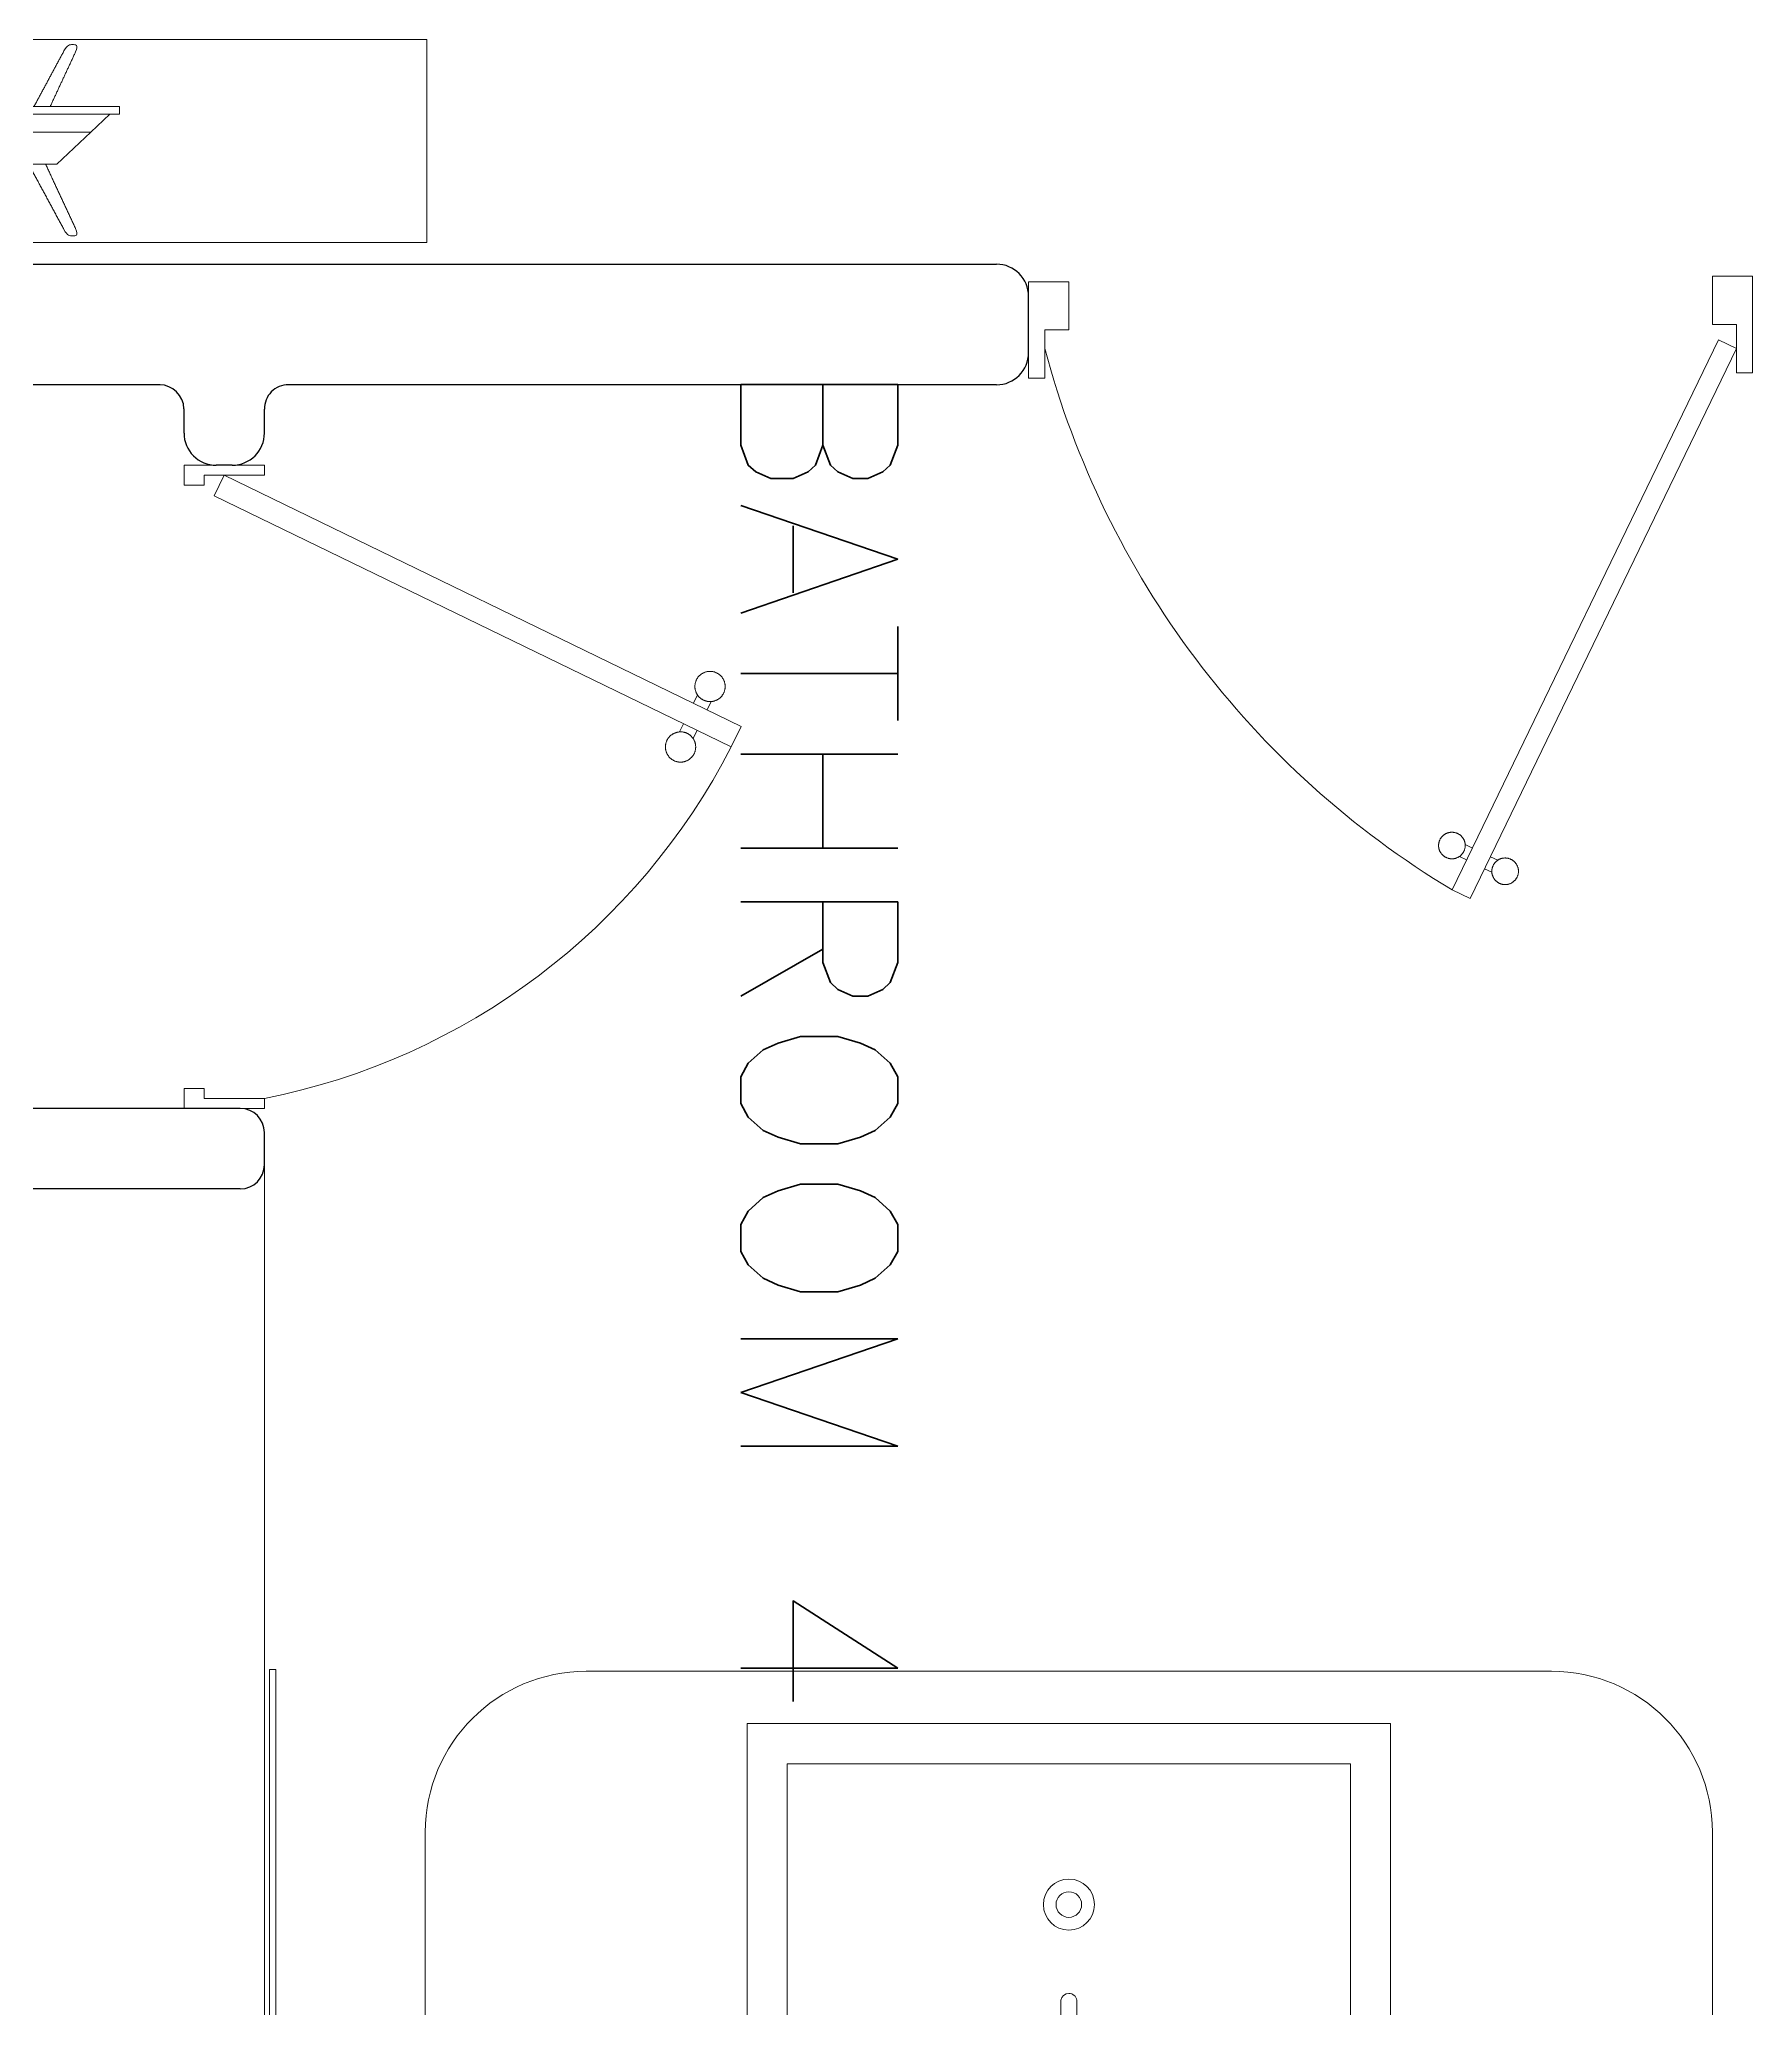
# Model space of a CAD drawing. Header units: metres. Extents: x -44 to 358, y -286 to 66.
# Drawn here: x 7.799 to 9.928, y -264.261 to -261.812 of the extents above; entities that cross this region are included whole.
import ezdxf

# ---------------------------------------------------------------- set-up
doc = ezdxf.new("R2010")
doc.units = ezdxf.units.M
doc.header["$LTSCALE"] = 0.3
doc.layers.add('1', color=1, linetype='Continuous')
doc.layers.add('TEXTOS', color=4, linetype='Continuous')
for name, color, linetype, lineweight in [('A-DOOR', 7, 'Continuous', 5), ('A-WALL', 7, 'Continuous', 30), ('baños', 141, 'Continuous', 0), ('Columnas', 7, 'Continuous', 18), ('MOBILIARIOS', 252, 'Continuous', 0)]:
    doc.layers.add(name, color=color, linetype=linetype, lineweight=lineweight)

# ---------------------------------------------------------------- blocks, each defined once
blk = doc.blocks.new('A$C58f5b6b7')
at = {"layer": 'MOBILIARIOS'}
for points in [[(0, 0.2526), (2, 0.2526), (2, 0), (0, 0)], [(0.382, 0.1596), (0.382, 0.1691), (1.618, 0.1691), (1.618, 0.1596)]]:
    blk.add_lwpolyline(points, close=True, dxfattribs=at)
for points in [[(1.6059, 0.1595), (1.5823, 0.1372), (1, 0.1372), (0.4177, 0.1372), (0.3941, 0.1595)], [(1.5823, 0.1372), (1.54, 0.0973), (0.46, 0.0973), (0.4177, 0.1372)]]:
    blk.add_lwpolyline(points, dxfattribs=at)
for points, degree in [([(0.4512, 0.2382, -0.0047), (0.4469, 0.2461, -0.0047), (0.4415, 0.2461, -0.0047), (0.4325, 0.2461, -0.0047), (0.4368, 0.237, -0.0047)], 3), ([(1.5488, 0.2382, -0.0047), (1.5531, 0.2461, -0.0047), (1.5585, 0.2461, -0.0047), (1.5675, 0.2461, -0.0047), (1.5632, 0.237, -0.0047)], 3), ([(0.4368, 0.237, -0.0047), (0.4526, 0.2031, -0.0047), (0.4683, 0.1691, -0.0047)], 2), ([(0.4885, 0.1691, -0.0047), (0.4698, 0.2037, -0.0047), (0.4512, 0.2382, -0.0047)], 2), ([(1.5115, 0.1691, -0.0047), (1.5302, 0.2037, -0.0047), (1.5488, 0.2382, -0.0047)], 2), ([(1.5632, 0.237, -0.0047), (1.5474, 0.2031, -0.0047), (1.5317, 0.1691, -0.0047)], 2), ([(0.4368, 0.0172, -0.0047), (0.4554, 0.0572, -0.0047), (0.474, 0.0973, -0.0047)], 2), ([(0.4951, 0.0973, -0.0047), (0.4731, 0.0566, -0.0047), (0.4512, 0.016, -0.0047)], 2), ([(1.5049, 0.0973), (1.5269, 0.0566), (1.5488, 0.016)], 2), ([(1.5632, 0.0172), (1.5446, 0.0572), (1.526, 0.0973)], 2)]:
    blk.add_open_spline(points, degree=degree, dxfattribs=at)
for points in [[(0.4512, 0.016, -0.0047), (0.4469, 0.0081, -0.0047), (0.4415, 0.0081, -0.0047), (0.4325, 0.0081, -0.0047), (0.4368, 0.0172, -0.0047)], [(1.5488, 0.016), (1.5531, 0.0081), (1.5585, 0.0081), (1.5675, 0.0081), (1.5632, 0.0172)]]:
    blk.add_open_spline(points, degree=3, knots=[-0.08544201, -0.08544201, -0.08544201, -0.08544201, -0.04272101, 0, 0, 0, 0], dxfattribs=at)
blk = doc.blocks.new('P90')
at = {"layer": 'A-DOOR'}
for p, q in [((-0.0476, -0.8576), (0.6364, -0.5264)), ((0.5992, -0.5445), (0.5949, -0.5355)), ((0.6473, -0.5489), (0.6364, -0.5264)), ((-0.0368, -0.88), (0.6473, -0.5489)), ((0.5843, -0.5517), (0.58, -0.5427)), ((0.5952, -0.5741), (0.5995, -0.5831)), ((0.6101, -0.5669), (0.6144, -0.5759)), ((-0.0368, -0.88), (-0.0476, -0.8576))]:
    blk.add_line(p, q, dxfattribs=at)
for points in [[(-0.06, -0.02), (-0.06, -0.05), (-0.12, -0.05), (-0.12, 0), (0, 0), (0, -0.02)], [(-0.0668, -0.88), (-0.0668, -0.85), (-0.1268, -0.85), (-0.1268, -0.9), (-0.0068, -0.9), (-0.0068, -0.88)]]:
    blk.add_lwpolyline(points, close=True, dxfattribs=at)
blk.add_arc((-0.3259, -1.105), 1.1228, 31.0139, 75.0797, dxfattribs=at)
for points in [[(0.5812, -0.5096), (0.5857, -0.5096), (0.5933, -0.5141), (0.5977, -0.5218), (0.5977, -0.5306), (0.5933, -0.5383), (0.5856, -0.5427), (0.5767, -0.5427), (0.5691, -0.5383), (0.5647, -0.5306), (0.5647, -0.5217), (0.5691, -0.514), (0.5768, -0.5096), (0.5812, -0.5096)], [(0.6133, -0.5758), (0.6177, -0.5758), (0.6254, -0.5803), (0.6298, -0.5879), (0.6298, -0.5968), (0.6253, -0.6045), (0.6176, -0.6089), (0.6088, -0.6089), (0.6011, -0.6044), (0.5967, -0.5967), (0.5967, -0.5879), (0.6011, -0.5802), (0.6088, -0.5758), (0.6133, -0.5758)]]:
    blk.add_open_spline(points, degree=2, dxfattribs=at)
blk = doc.blocks.new('A$C3685e79b')
at = {"layer": 'A-DOOR'}
for p, q in [((0.0125, 0.05), (0.3248, 0.6926)), ((0.3248, 0.6926), (0.3503, 0.6802)), ((0.038, 0.0376), (0.3503, 0.6802)), ((0.296, 0.6333), (0.2858, 0.6383)), ((0.3042, 0.6503), (0.294, 0.6552)), ((0.3297, 0.6379), (0.3399, 0.6329)), ((0.3215, 0.621), (0.3317, 0.616)), ((0.038, 0.0376), (0.0125, 0.05))]:
    blk.add_line(p, q, dxfattribs=at)
for points in [[(0, 0), (0.025, 0), (0.025, 0.025), (0.0125, 0.025), (0.0125, 0.1), (0, 0.1), (0, 0)], [(0.8, 0), (0.775, 0), (0.775, 0.025), (0.7875, 0.025), (0.7875, 0.1), (0.8, 0.1), (0.8, 0)]]:
    blk.add_lwpolyline(points, dxfattribs=at)
blk.add_arc((-0.0309, -0.0619), 0.8343, 11.1901, 62.8126, dxfattribs=at)
for points in [[(0.294, 0.6539), (0.294, 0.659), (0.289, 0.6677), (0.2802, 0.6727), (0.2702, 0.6727), (0.2614, 0.6677), (0.2564, 0.6589), (0.2564, 0.6489), (0.2614, 0.6401), (0.2702, 0.6351), (0.2803, 0.6351), (0.289, 0.6401), (0.294, 0.6489), (0.294, 0.6539)], [(0.3693, 0.6173), (0.3693, 0.6224), (0.3642, 0.6311), (0.3555, 0.6361), (0.3454, 0.6361), (0.3367, 0.6311), (0.3316, 0.6224), (0.3317, 0.6123), (0.3367, 0.6035), (0.3454, 0.5985), (0.3555, 0.5985), (0.3643, 0.6036), (0.3693, 0.6123), (0.3693, 0.6173)]]:
    blk.add_open_spline(points, degree=2, dxfattribs=at)
blk = doc.blocks.new('A$C8d867532')
at = {"layer": 'baños', "linetype": 'Continuous'}
blk.add_line((0.0395, 0.4062, 0), (0.1223, 0.4062, 0.0004), dxfattribs=at)
at = {"layer": 'baños'}
for points in [[(0.0743, 0.8), (0.5243, 0.8), (0.5243, 0), (0.0743, 0)], [(0.1243, 0.75), (0.4743, 0.75), (0.4743, 0.05), (0.1243, 0.05)]]:
    blk.add_lwpolyline(points, close=True, dxfattribs=at)
at = {"layer": 'baños', "linetype": 'Continuous'}
blk.add_lwpolyline([(0.0672, 0.3939, -9.082434), (0.0672, 0.4062)], format="xyb", dxfattribs=at)
for points, elevation in [([(0.0114, 0.405), (0.0005, 0.405), (0, 0.4043), (0, 0.3957)], 0), ([(0, 0.3957), (0.0005, 0.395), (0.0114, 0.395)], 0), ([(0.1223, 0.4062), (0.1223, 0.3939)], 0.0004)]:
    blk.add_lwpolyline(points, dxfattribs=dict(at, elevation=elevation))
at = {"layer": 'baños', "linetype": 'Continuous', "elevation": 0}
for points in [[(0.0333, 0.4, -0.385153), (0.0395, 0.4062), (0.0395, 0.4062)], [(0.0333, 0.4, 0.385153), (0.0395, 0.3939), (0.0395, 0.3939)], [(0.0661, 0.4101), (0.1804, 0.4101, -0.363105), (0.1887, 0.4, -0.363105), (0.1804, 0.39), (0.0661, 0.39)]]:
    blk.add_lwpolyline(points, format="xyb", dxfattribs=at)
at = {"layer": 'baños', "linetype": 'Continuous', "extrusion": (1.31781e-06, -1, -8.43443e-26), "elevation": -0.3939}
blk.add_lwpolyline([(0.1223, 0.0004), (0.0395, 0)], close=True, dxfattribs=at)
at = {"layer": 'baños', "linetype": 'Continuous'}
for centre, radius in [((0.0422, 0.4857), 0.0237), ((0.2993, 0.4), 0.0317), ((0.2993, 0.4), 0.0159), ((0.0384, 0.3146), 0.0237)]:
    blk.add_circle(centre, radius, dxfattribs=at)
at = {"layer": 'baños', "linetype": 'Continuous', "extrusion": (3.61622e-27, 8.43443e-26, -1)}
for centre, major_axis, ratio in [((0.1557, 0.424), (0.00005, -0.0075), 0.581577), ((0.1558, 0.4), (0, -0.0085), 0.599546), ((0.1558, 0.376), (0.00005, -0.0075), 0.581577)]:
    blk.add_ellipse(centre, major_axis=major_axis, ratio=ratio, dxfattribs=at)
at = {"layer": 'baños', "linetype": 'Continuous', "flags": 8}
for tag, p in [('TRADENAME', (0.1887, 0.4, 0)), ('MODELNUMBER', (0.1887, 0.4, 0)), ('MATERIAL', (0.1888, 0.4, 0)), ('PRODUCT', (0.1888, 0.4, 0))]:
    blk.add_attdef(tag, p, '', height=0.0000254, rotation=270.0001, dxfattribs=at)
at = {"layer": 'baños', "linetype": 'Continuous'}
for tag, p in [('MATERIAL', (0.299, 0.3999)), ('PRODUCT', (0.299, 0.3999)), ('TRADENAME', (0.2991, 0.3999)), ('MODELNUMBER', (0.2991, 0.3999))]:
    blk.add_attdef(tag, p, '', height=0.0000254, rotation=90.0001, dxfattribs=at)
blk = doc.blocks.new('A$C6528a993')
at = {"layer": 'A-WALL'}
for p, q in [((13.21, 19.6501), (13.14, 19.6501)), ((13.1, 16.2401), (13.1, 19.6101)), ((13.25, 19.6101), (13.25, 18.7304)), ((13.31, 18.7001), (13.2803, 18.7001)), ((14.22, 18.7001), (14.18, 18.7001)), ((14.15, 18.6701), (14.15, 17.1901)), ((14.25, 18.6701), (14.25, 17.1901)), ((13.35, 18.6601), (13.35, 18.6401)), ((13.31, 18.6001), (13.2797, 18.6001)), ((13.25, 18.5704), (13.25, 17.1901))]:
    blk.add_line(p, q, dxfattribs=at)
for centre, radius, start, end in [((13.14, 19.6101), 0.04, 90, 180), ((13.21, 19.6101), 0.04, 0, 90), ((13.2797, 18.7298), 0.0297, 179.7717, 271.0975), ((13.31, 18.6601), 0.04, 0, 90), ((14.18, 18.6701), 0.03, 90, 180), ((14.22, 18.6701), 0.03, 0, 90), ((13.31, 18.6401), 0.04, 270, 0), ((13.2807, 18.5694), 0.0307, 91.7875, 179.4838)]:
    blk.add_arc(centre, radius, start, end, dxfattribs=at)
at = {"layer": 'baños'}
for p, q in [((15.05, 20.5001, 0), (15.45, 20.5001, 0)), ((14.85, 20.3001, 0), (14.85, 19.1001, 0)), ((15.05, 18.9001, 0), (15.45, 18.9001, 0)), ((14.22, 18.7001), (15.45, 18.7001))]:
    blk.add_line(p, q, dxfattribs=at)
blk.add_lwpolyline([(15.45, 18.7142), (14.8479, 18.7142), (14.8479, 18.7064), (15.45, 18.7064)], close=True, dxfattribs=at)
for centre, start, end in [((15.05, 20.3001, 0), 90, 180), ((15.05, 19.1001, 0), 180, 270)]:
    blk.add_arc(centre, 0.2, start, end, dxfattribs=at)
at = {"color": 1}
blk.add_blockref('A$C3685e79b', (13.35, 18.6001), dxfattribs=at)
at = {"layer": '1', "color": 1}
ref = blk.add_blockref('A$C8d867532', (15.4394, 19.3001, 0), dxfattribs=dict(at, xscale=-1))
ref.add_attrib('MATERIAL', 'VITREOUS CHINA', (15.1405, 19.7, 0), dxfattribs={"layer": 'baños', "linetype": 'Continuous', "height": 0.0000254, "rotation": 89.9999})
ref.add_attrib('PRODUCT', 'BATHROOM SINK', (15.1404, 19.7, 0), dxfattribs={"layer": 'baños', "linetype": 'Continuous', "height": 0.0000254, "rotation": 89.9999})
ref.add_attrib('TRADENAME', 'VOX', (15.1404, 19.7, 0), dxfattribs={"layer": 'baños', "linetype": 'Continuous', "height": 0.0000254, "rotation": 89.9999})
ref.add_attrib('MODELNUMBER', 'K-5373', (15.1403, 19.7, 0), dxfattribs={"layer": 'baños', "linetype": 'Continuous', "height": 0.0000254, "rotation": 89.9999})
ref.add_attrib('MATERIAL', 'BRASS', (15.2506, 19.7001, 0), dxfattribs={"layer": 'baños', "linetype": 'Continuous', "height": 0.0000254, "rotation": 269.9999})
ref.add_attrib('PRODUCT', 'FAUCETS', (15.2507, 19.7001, 0), dxfattribs={"layer": 'baños', "linetype": 'Continuous', "height": 0.0000254, "rotation": 269.9999})
ref.add_attrib('TRADENAME', 'PURIST', (15.2507, 19.7001, 0), dxfattribs={"layer": 'baños', "linetype": 'Continuous', "height": 0.0000254, "rotation": 269.9999})
ref.add_attrib('MODELNUMBER', 'K-14404-4A', (15.2507, 19.7001, 0), dxfattribs={"layer": 'baños', "linetype": 'Continuous', "height": 0.0000254, "rotation": 269.9999})
at = {"layer": 'A-DOOR', "xscale": -1, "rotation": 180}
blk.add_blockref('P90', (13.2418, 19.6501), dxfattribs=at)
at = {"layer": 'MOBILIARIOS', "rotation": 90.00000000000001}
blk.add_blockref('A$C58f5b6b7', (13.073, 16.9021, 0.0047), dxfattribs=at)
at = {"layer": 'baños', "linetype": 'Continuous', "flags": 8}
for tag, p in [('MODELNUMBER', (17.4854, 20.4812, 0)), ('TRADENAME', (17.4854, 20.4811, 0)), ('MATERIAL', (17.4854, 20.4811, 0)), ('PRODUCT', (17.4854, 20.4811, 0)), ('MODELNUMBER', (18.6601, 20.4812, 0)), ('MATERIAL', (18.6601, 20.4811, 0)), ('PRODUCT', (18.6601, 20.4811, 0)), ('TRADENAME', (18.6601, 20.4811, 0))]:
    blk.add_attdef(tag, p, '', height=0.0000254, rotation=180.0001, dxfattribs=at)
at = {"layer": 'TEXTOS', "insert": (13.0826, 19.2923), "char_height": 0.195, "width": 3.404877, "attachment_point": 7}
blk.add_mtext('{\\Fromans|c0; BATHROOM 4}', dxfattribs=at)

msp = doc.modelspace()

# ---------------------------------------------------------------- block references
at = {"layer": 'Columnas', "ltscale": 0.2, "rotation": 270}
msp.add_blockref('A$C6528a993', (-10.6218239, -248.9911924), dxfattribs=at)

doc.saveas('drawing.dxf')
